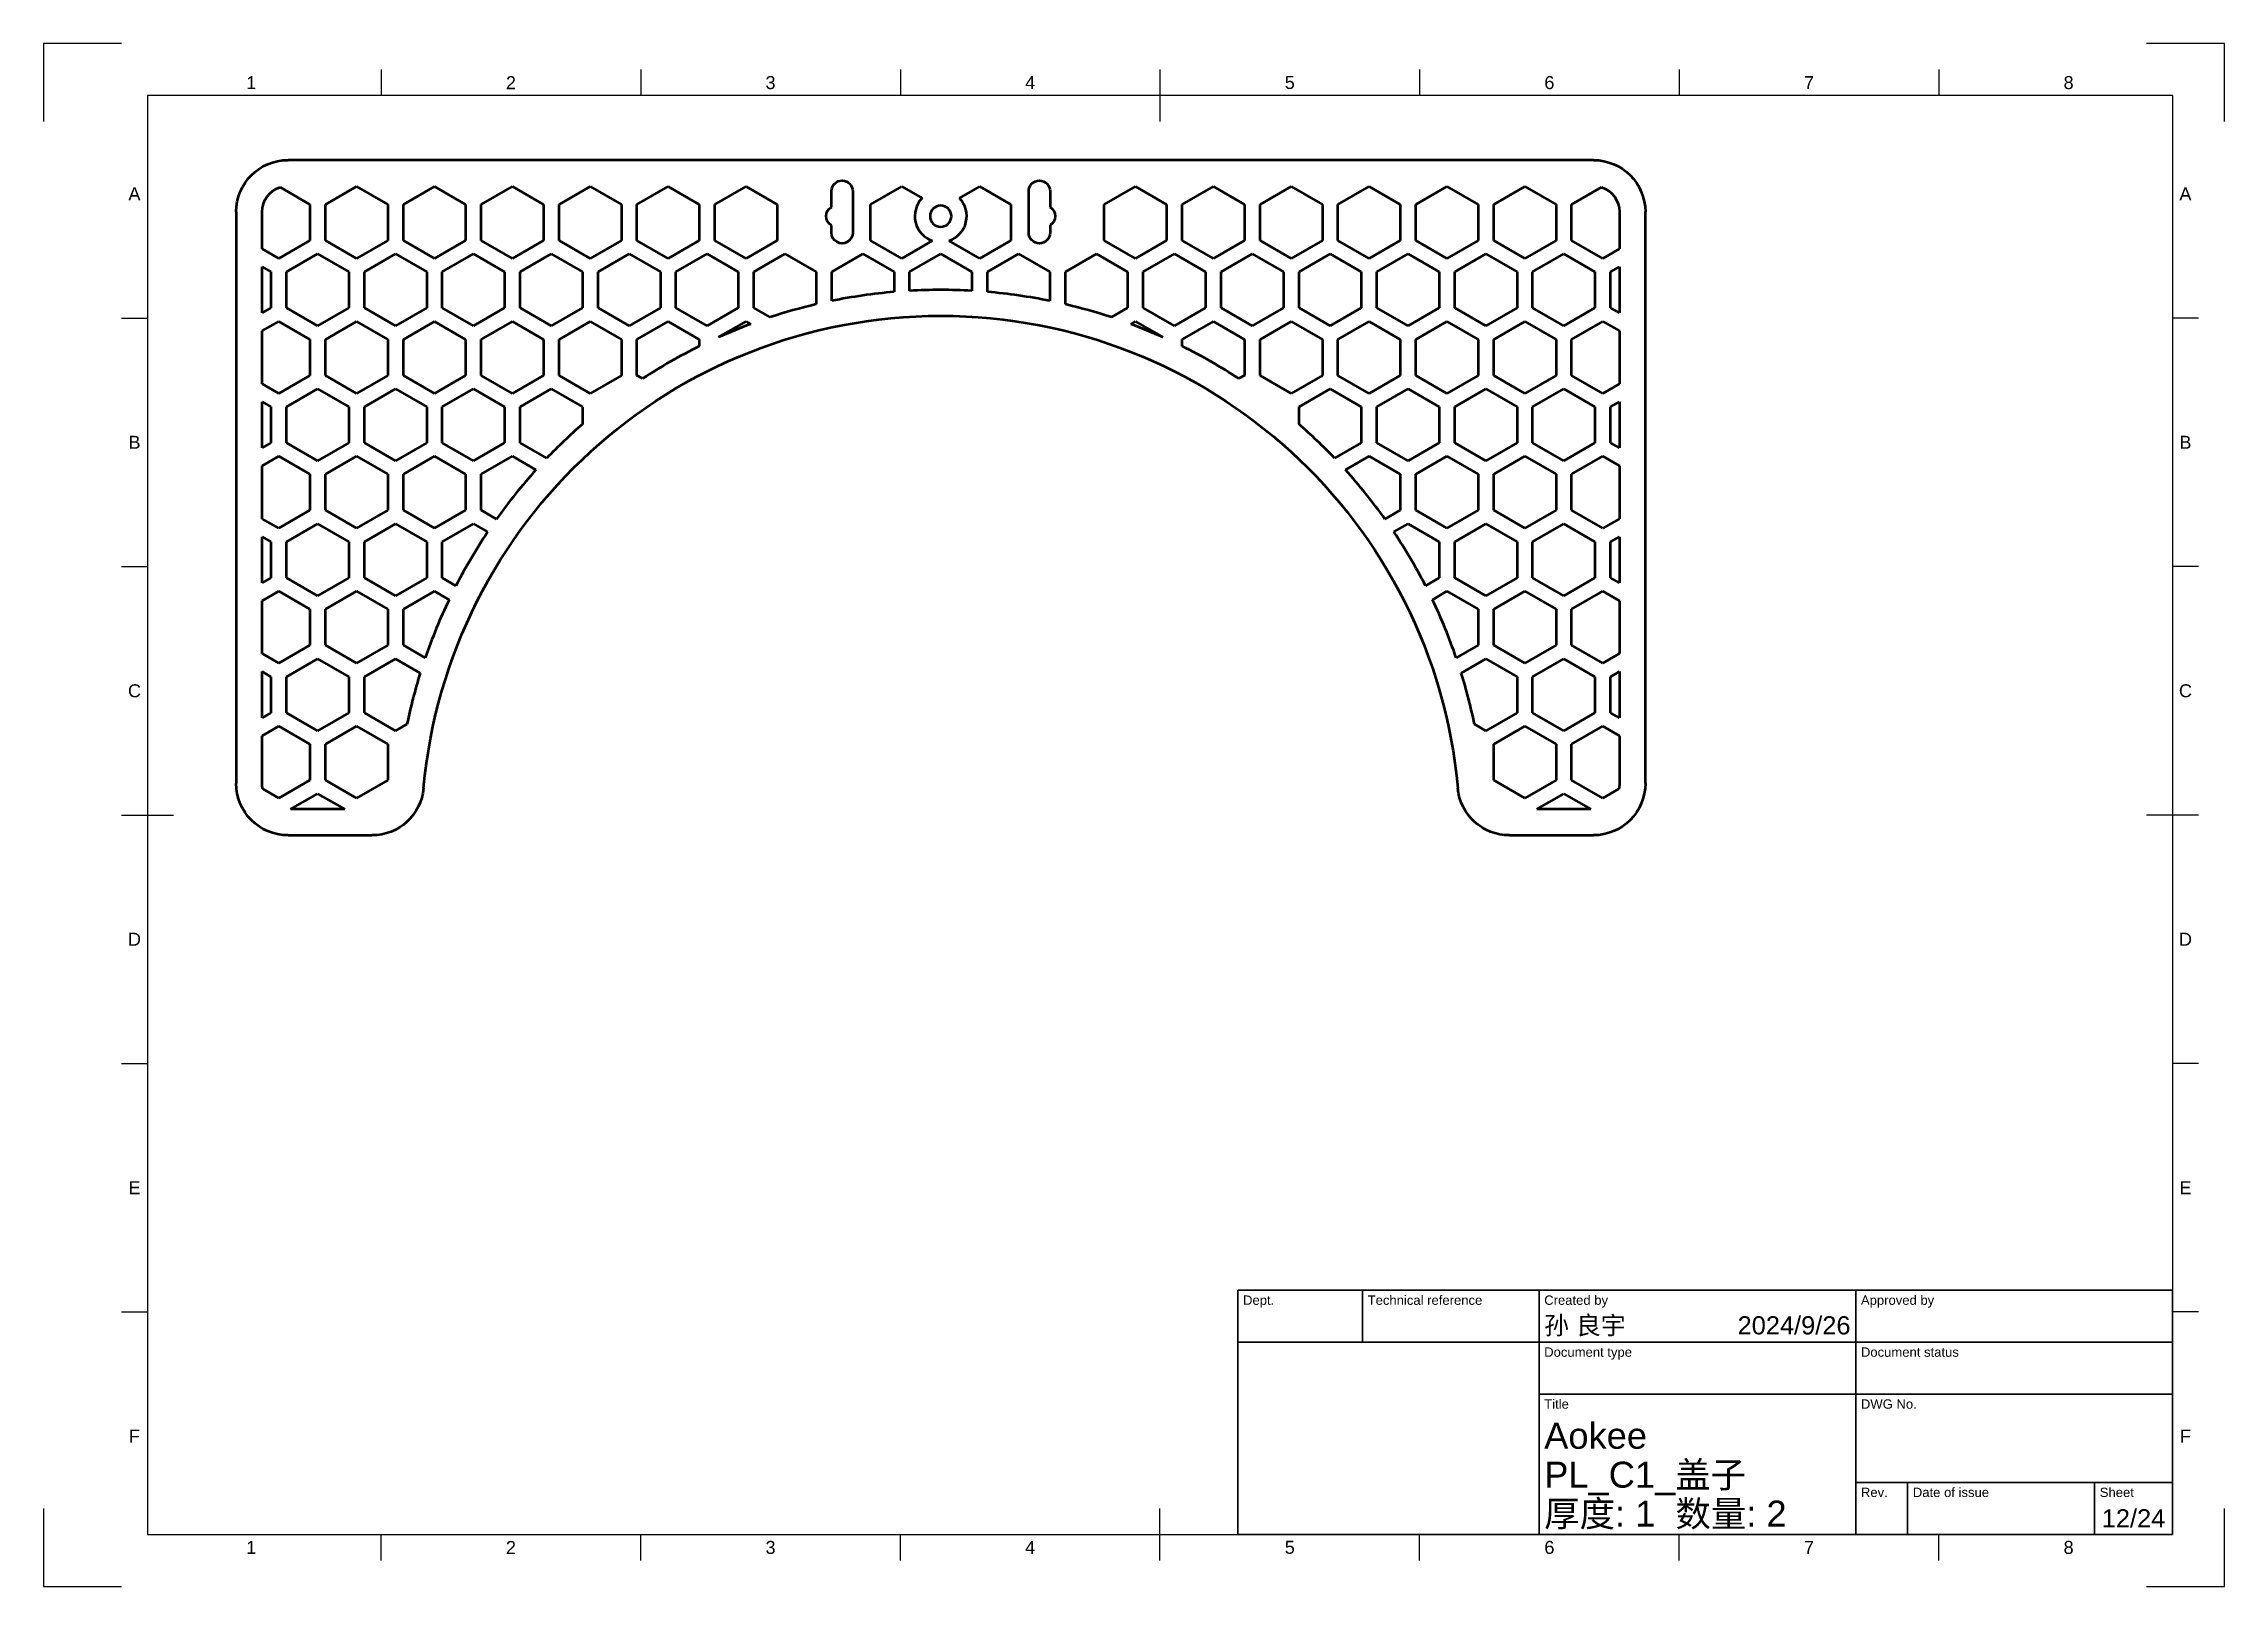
# Model space of a CAD drawing. Header units: millimetres. Extents: x 0 to 420, y 0 to 297.
import ezdxf
from ezdxf.enums import TextEntityAlignment as Align

# ---------------------------------------------------------------- set-up
doc = ezdxf.new("R2010")
doc.units = ezdxf.units.MM
doc.header["$LTSCALE"] = 0.75
for name, color, linetype, lineweight in [('BORDER', 7, 'Continuous', 25), ('TITLEBLOCK', 7, 'Continuous', 35), ('Visible', 7, 'Continuous', 50)]:
    doc.layers.add(name, color=color, linetype=linetype, lineweight=lineweight)
doc.styles.add('FusionTitle', font='arial.ttf')

# ---------------------------------------------------------------- blocks, each defined once
blk = doc.blocks.new('ISO_A3_SHEET')
at = {"layer": 'BORDER'}
for p, q in [((65, 292), (65, 287)), ((115, 292), (115, 287)), ((165, 292), (165, 287)), ((215, 292), (215, 282)), ((265, 292), (265, 287)), ((315, 292), (315, 287)), ((365, 292), (365, 287)), ((410, 287), (20, 287)), ((20, 287), (20, 10)), ((410, 287), (410, 10)), ((15, 244.16666), (20, 244.16666)), ((415, 244.16666), (410, 244.16666)), ((15, 196.33333), (20, 196.33333)), ((415, 196.33333), (410, 196.33333)), ((15, 148.5), (25, 148.5)), ((415, 148.5), (405, 148.5)), ((15, 100.66667), (20, 100.66667)), ((415, 100.66667), (410, 100.66667)), ((15, 52.83334), (20, 52.83334)), ((415, 52.83334), (410, 52.83334)), ((215, 5), (215, 15)), ((20, 10), (410, 10)), ((65, 5), (65, 10)), ((115, 5), (115, 10)), ((165, 5), (165, 10)), ((265, 5), (265, 10)), ((315, 5), (315, 10)), ((365, 5), (365, 10))]:
    blk.add_line(p, q, dxfattribs=at)
at = {"layer": 'Defpoints'}
for p, q in [((15, 297), (0, 297)), ((0, 297), (0, 282)), ((420, 297), (405, 297)), ((420, 282), (420, 297)), ((0, 15), (0, 0)), ((420, 0), (420, 15)), ((0, 0), (15, 0)), ((405, 0), (420, 0))]:
    blk.add_line(p, q, dxfattribs=at)
at = {"layer": 'BORDER', "style": 'FusionTitle'}
for s, p in [('1', (40, 289.5)), ('2', (90, 289.5)), ('3', (140, 289.5)), ('4', (190, 289.5)), ('5', (240, 289.5)), ('6', (290, 289.5)), ('7', (340, 289.5)), ('8', (390, 289.5)), ('A', (17.5, 268.08333)), ('A', (412.5, 268.08333)), ('B', (17.5, 220.25)), ('B', (412.5, 220.25)), ('C', (17.5, 172.41667)), ('C', (412.5, 172.41667)), ('D', (17.5, 124.58334)), ('D', (412.5, 124.58334)), ('E', (17.5, 76.75001)), ('E', (412.5, 76.75001)), ('F', (17.5, 28.91668)), ('F', (412.5, 28.91668)), ('1', (40, 7.5)), ('2', (90, 7.5)), ('3', (140, 7.5)), ('4', (190, 7.5)), ('5', (240, 7.5)), ('6', (290, 7.5)), ('7', (340, 7.5)), ('8', (390, 7.5))]:
    blk.add_text(s, height=2.5, dxfattribs=at).set_placement(p, align=Align.MIDDLE)
blk = doc.blocks.new('ISO_TITLEBLOCK')
at = {"layer": 'TITLEBLOCK'}
for p, q in [((0, 47), (-180, 47)), ((-180, 47), (-180, 0)), ((-156, 37), (-156, 47)), ((-122, 0), (-122, 47)), ((-61, 0), (-61, 47)), ((0, 0), (0, 47)), ((-180, 37), (0, 37)), ((-122, 27), (0, 27)), ((-61, 10), (0, 10)), ((-51, 0), (-51, 10)), ((-15, 0), (-15, 10)), ((-180, 0), (0, 0))]:
    blk.add_line(p, q, dxfattribs=at)
at = {"layer": 'TITLEBLOCK', "style": 'FusionTitle'}
for s, p in [('Dept.', (-179, 46)), ('Technical reference', (-155, 46)), ('Created by', (-121, 46)), ('Approved by', (-60, 46)), ('Document type', (-121, 36)), ('Document status', (-60, 36)), ('Title', (-121, 26)), ('DWG No.', (-60, 26)), ('Rev.', (-60, 9)), ('Date of issue', (-50, 9)), ('Sheet', (-14, 9))]:
    blk.add_text(s, height=1.8, dxfattribs=at).set_placement(p, align=Align.TOP_LEFT)
for tag, height, p in [('DEPT', 3.5, (-179, 42)), ('TECHNICAL_REFERENCE', 3.5, (-155, 42)), ('CREATED_BY', 3.5, (-121, 42)), ('APPROVED_BY', 3.5, (-60, 42)), ('DOCUMENT_TYPE', 3.5, (-121, 32)), ('DOCUMENT_STATUS', 3.5, (-60, 32)), ('TITLE_1', 5, (-121, 21.5)), ('TITLE_2', 5, (-121, 14)), ('TITLE_3', 5, (-121, 6.5)), ('DATE_OF_ISSUE', 3.5, (-50, 5))]:
    blk.add_attdef(tag, text='', height=height, dxfattribs=at).set_placement(p, align=Align.TOP_LEFT)
for tag, p in [('CREATED_DATE', (-62, 42)), ('APPROVED_DATE', (-0.99, 42))]:
    blk.add_attdef(tag, text='', height=3.5, dxfattribs=at).set_placement(p, align=Align.TOP_RIGHT)
for tag, height, p in [('DRAWING_NUMBER', 5, (-30.5, 19.75)), ('REV', 3.5, (-56, 4.85)), ('SHEET', 3.5, (-7.5, 4.85))]:
    blk.add_attdef(tag, text='', height=height, dxfattribs=at).set_placement(p, align=Align.TOP_CENTER)

msp = doc.modelspace()

# ---------------------------------------------------------------- linework, layer by layer
at = {"layer": 'Visible'}
for p, q in [((298.479111, 274.59467), (47.079111, 274.59467)), ((45.55194, 269.355736), (51.279111, 266.049152)), ((54.279111, 266.049152), (60.279111, 269.513254)), ((60.279111, 269.513254), (66.279111, 266.049152)), ((69.279111, 266.049152), (75.279111, 269.513254)), ((75.279111, 269.513254), (81.279111, 266.049152)), ((84.279111, 266.049152), (90.279111, 269.513254)), ((90.279111, 269.513254), (96.279111, 266.049152)), ((99.279111, 266.049152), (105.279111, 269.513254)), ((105.279111, 269.513254), (111.279111, 266.049152)), ((114.279111, 266.049152), (120.279111, 269.513254)), ((120.279111, 269.513254), (126.279111, 266.049152)), ((129.279111, 266.049152), (135.279111, 269.513254)), ((135.279111, 269.513254), (141.279111, 266.049152)), ((159.279111, 266.049152), (165.279111, 269.513254)), ((165.279111, 269.513254), (169.185656, 267.257809)), ((176.372566, 267.257809), (180.279111, 269.513254)), ((180.279111, 269.513254), (186.279111, 266.049152)), ((204.279111, 266.049152), (210.279111, 269.513254)), ((210.279111, 269.513254), (216.279111, 266.049152)), ((219.279111, 266.049152), (225.279111, 269.513254)), ((225.279111, 269.513254), (231.279111, 266.049152)), ((234.279111, 266.049152), (240.279111, 269.513254)), ((240.279111, 269.513254), (246.279111, 266.049152)), ((249.279111, 266.049152), (255.279111, 269.513254)), ((255.279111, 269.513254), (261.279111, 266.049152)), ((264.279111, 266.049152), (270.279111, 269.513254)), ((270.279111, 269.513254), (276.279111, 266.049152)), ((279.279111, 266.049152), (285.279111, 269.513254)), ((285.279111, 269.513254), (291.279111, 266.049152)), ((294.279111, 266.049152), (300.006281, 269.355736)), ((51.279111, 266.049152), (51.279111, 259.120949)), ((54.279111, 259.120949), (54.279111, 266.049152)), ((66.279111, 266.049152), (66.279111, 259.120949)), ((69.279111, 259.120949), (69.279111, 266.049152)), ((81.279111, 266.049152), (81.279111, 259.120949)), ((84.279111, 259.120949), (84.279111, 266.049152)), ((96.279111, 266.049152), (96.279111, 259.120949)), ((99.279111, 259.120949), (99.279111, 266.049152)), ((111.279111, 266.049152), (111.279111, 259.120949)), ((114.279111, 259.120949), (114.279111, 266.049152)), ((126.279111, 266.049152), (126.279111, 259.120949)), ((129.279111, 259.120949), (129.279111, 266.049152)), ((141.279111, 266.049152), (141.279111, 259.120949)), ((151.734089, 265.544803), (151.737234, 268.671406)), ((155.829111, 268.59467), (155.829111, 260.59467)), ((159.279111, 259.120949), (159.279111, 266.049152)), ((186.279111, 266.049152), (186.279111, 259.120949)), ((189.729111, 260.59467), (189.729111, 268.59467)), ((193.829111, 268.59467), (193.829111, 265.541844)), ((204.279111, 259.120949), (204.279111, 266.049152)), ((216.279111, 266.049152), (216.279111, 259.120949)), ((219.279111, 259.120949), (219.279111, 266.049152)), ((231.279111, 266.049152), (231.279111, 259.120949)), ((234.279111, 259.120949), (234.279111, 266.049152)), ((246.279111, 266.049152), (246.279111, 259.120949)), ((249.279111, 259.120949), (249.279111, 266.049152)), ((261.279111, 266.049152), (261.279111, 259.120949)), ((264.279111, 259.120949), (264.279111, 266.049152)), ((276.279111, 266.049152), (276.279111, 259.120949)), ((279.279111, 259.120949), (279.279111, 266.049152)), ((291.279111, 266.049152), (291.279111, 259.120949)), ((294.279111, 259.120949), (294.279111, 266.049152)), ((37.079111, 264.59467), (37.079111, 154.59467)), ((42.079111, 257.504368), (42.079111, 264.59467)), ((151.729112, 260.596732), (151.730543, 262.019625)), ((193.829111, 262.020478), (193.829111, 260.59467)), ((303.479111, 264.59467), (303.479111, 257.504368)), ((308.479111, 154.59467), (308.479111, 264.59467)), ((45.279111, 255.656847), (42.079111, 257.504368)), ((51.279111, 259.120949), (45.279111, 255.656847)), ((46.779111, 253.058771), (52.779111, 256.522873)), ((52.779111, 256.522873), (58.779111, 253.058771)), ((60.279111, 255.656847), (54.279111, 259.120949)), ((66.279111, 259.120949), (60.279111, 255.656847)), ((61.779111, 253.058771), (67.779111, 256.522873)), ((67.779111, 256.522873), (73.779111, 253.058771)), ((75.279111, 255.656847), (69.279111, 259.120949)), ((81.279111, 259.120949), (75.279111, 255.656847)), ((76.779111, 253.058771), (82.779111, 256.522873)), ((82.779111, 256.522873), (88.779111, 253.058771)), ((90.279111, 255.656847), (84.279111, 259.120949)), ((96.279111, 259.120949), (90.279111, 255.656847)), ((91.779111, 253.058771), (97.779111, 256.522873)), ((97.779111, 256.522873), (103.779111, 253.058771)), ((105.279111, 255.656847), (99.279111, 259.120949)), ((111.279111, 259.120949), (105.279111, 255.656847)), ((106.779111, 253.058771), (112.779111, 256.522873)), ((112.779111, 256.522873), (118.779111, 253.058771)), ((120.279111, 255.656847), (114.279111, 259.120949)), ((126.279111, 259.120949), (120.279111, 255.656847)), ((121.779111, 253.058771), (127.779111, 256.522873)), ((127.779111, 256.522873), (133.779111, 253.058771)), ((135.279111, 255.656847), (129.279111, 259.120949)), ((141.279111, 259.120949), (135.279111, 255.656847)), ((136.779111, 253.058771), (142.779111, 256.522873)), ((142.779111, 256.522873), (148.779111, 253.058771)), ((151.779111, 253.058771), (157.779111, 256.522873)), ((157.779111, 256.522873), (163.779111, 253.058771)), ((165.279111, 255.656847), (159.279111, 259.120949)), ((171.158251, 259.05117), (165.279111, 255.656847)), ((166.779111, 253.058771), (172.779111, 256.522873)), ((172.779111, 256.522873), (178.779111, 253.058771)), ((180.279111, 255.656847), (174.399971, 259.05117)), ((186.279111, 259.120949), (180.279111, 255.656847)), ((181.779111, 253.058771), (187.779111, 256.522873)), ((187.779111, 256.522873), (193.779111, 253.058771)), ((196.779111, 253.058771), (202.779111, 256.522873)), ((202.779111, 256.522873), (208.779111, 253.058771)), ((210.279111, 255.656847), (204.279111, 259.120949)), ((216.279111, 259.120949), (210.279111, 255.656847)), ((211.779111, 253.058771), (217.779111, 256.522873)), ((217.779111, 256.522873), (223.779111, 253.058771)), ((225.279111, 255.656847), (219.279111, 259.120949)), ((231.279111, 259.120949), (225.279111, 255.656847)), ((226.779111, 253.058771), (232.779111, 256.522873)), ((232.779111, 256.522873), (238.779111, 253.058771)), ((240.279111, 255.656847), (234.279111, 259.120949)), ((246.279111, 259.120949), (240.279111, 255.656847)), ((241.779111, 253.058771), (247.779111, 256.522873)), ((247.779111, 256.522873), (253.779111, 253.058771)), ((255.279111, 255.656847), (249.279111, 259.120949)), ((261.279111, 259.120949), (255.279111, 255.656847)), ((256.779111, 253.058771), (262.779111, 256.522873)), ((262.779111, 256.522873), (268.779111, 253.058771)), ((270.279111, 255.656847), (264.279111, 259.120949)), ((276.279111, 259.120949), (270.279111, 255.656847)), ((271.779111, 253.058771), (277.779111, 256.522873)), ((277.779111, 256.522873), (283.779111, 253.058771)), ((285.279111, 255.656847), (279.279111, 259.120949)), ((291.279111, 259.120949), (285.279111, 255.656847)), ((286.779111, 253.058771), (292.779111, 256.522873)), ((292.779111, 256.522873), (298.779111, 253.058771)), ((300.279111, 255.656847), (294.279111, 259.120949)), ((303.479111, 257.504368), (300.279111, 255.656847)), ((42.079111, 245.149072), (42.079111, 254.040267)), ((42.079111, 254.040267), (43.779111, 253.058771)), ((43.779111, 253.058771), (43.779111, 246.130568)), ((46.779111, 246.130568), (46.779111, 253.058771)), ((58.779111, 253.058771), (58.779111, 246.130568)), ((61.779111, 246.130568), (61.779111, 253.058771)), ((73.779111, 253.058771), (73.779111, 246.130568)), ((76.779111, 246.130568), (76.779111, 253.058771)), ((88.779111, 253.058771), (88.779111, 246.130568)), ((91.779111, 246.130568), (91.779111, 253.058771)), ((103.779111, 253.058771), (103.779111, 246.130568)), ((106.779111, 246.130568), (106.779111, 253.058771)), ((118.779111, 253.058771), (118.779111, 246.130568)), ((121.779111, 246.130568), (121.779111, 253.058771)), ((133.779111, 253.058771), (133.779111, 246.130568)), ((136.779111, 246.130568), (136.779111, 253.058771)), ((148.779111, 253.058771), (148.779111, 246.81502)), ((151.779111, 247.473239), (151.779111, 253.058771)), ((163.779111, 253.058771), (163.779111, 249.208244)), ((166.779111, 249.423101), (166.779111, 253.058771)), ((178.779111, 253.058771), (178.779111, 249.423101)), ((181.779111, 249.208244), (181.779111, 253.058771)), ((193.779111, 253.058771), (193.779111, 247.473239)), ((196.779111, 246.81502), (196.779111, 253.058771)), ((208.779111, 253.058771), (208.779111, 246.130568)), ((211.779111, 246.130568), (211.779111, 253.058771)), ((223.779111, 253.058771), (223.779111, 246.130568)), ((226.779111, 246.130568), (226.779111, 253.058771)), ((238.779111, 253.058771), (238.779111, 246.130568)), ((241.779111, 246.130568), (241.779111, 253.058771)), ((253.779111, 253.058771), (253.779111, 246.130568)), ((256.779111, 246.130568), (256.779111, 253.058771)), ((268.779111, 253.058771), (268.779111, 246.130568)), ((271.779111, 246.130568), (271.779111, 253.058771)), ((283.779111, 253.058771), (283.779111, 246.130568)), ((286.779111, 246.130568), (286.779111, 253.058771)), ((298.779111, 253.058771), (298.779111, 246.130568)), ((301.779111, 253.058771), (303.479111, 254.040267)), ((301.779111, 246.130568), (301.779111, 253.058771)), ((303.479111, 254.040267), (303.479111, 245.149072)), ((43.779111, 246.130568), (42.079111, 245.149072)), ((52.779111, 242.666466), (46.779111, 246.130568)), ((58.779111, 246.130568), (52.779111, 242.666466)), ((67.779111, 242.666466), (61.779111, 246.130568)), ((73.779111, 246.130568), (67.779111, 242.666466)), ((82.779111, 242.666466), (76.779111, 246.130568)), ((88.779111, 246.130568), (82.779111, 242.666466)), ((97.779111, 242.666466), (91.779111, 246.130568)), ((103.779111, 246.130568), (97.779111, 242.666466)), ((112.779111, 242.666466), (106.779111, 246.130568)), ((118.779111, 246.130568), (112.779111, 242.666466)), ((127.779111, 242.666466), (121.779111, 246.130568)), ((133.779111, 246.130568), (127.779111, 242.666466)), ((139.916125, 244.319412), (136.779111, 246.130568)), ((208.779111, 246.130568), (205.642096, 244.319412)), ((217.779111, 242.666466), (211.779111, 246.130568)), ((223.779111, 246.130568), (217.779111, 242.666466)), ((232.779111, 242.666466), (226.779111, 246.130568)), ((238.779111, 246.130568), (232.779111, 242.666466)), ((247.779111, 242.666466), (241.779111, 246.130568)), ((253.779111, 246.130568), (247.779111, 242.666466)), ((262.779111, 242.666466), (256.779111, 246.130568)), ((268.779111, 246.130568), (262.779111, 242.666466)), ((277.779111, 242.666466), (271.779111, 246.130568)), ((283.779111, 246.130568), (277.779111, 242.666466)), ((292.779111, 242.666466), (286.779111, 246.130568)), ((298.779111, 246.130568), (292.779111, 242.666466)), ((303.479111, 245.149072), (301.779111, 246.130568)), ((42.079111, 241.684971), (45.279111, 243.532492)), ((42.079111, 231.523606), (42.079111, 241.684971)), ((45.279111, 243.532492), (51.279111, 240.06839)), ((51.279111, 240.06839), (51.279111, 233.140187)), ((54.279111, 240.06839), (60.279111, 243.532492)), ((54.279111, 233.140187), (54.279111, 240.06839)), ((60.279111, 243.532492), (66.279111, 240.06839)), ((66.279111, 240.06839), (66.279111, 233.140187)), ((69.279111, 240.06839), (75.279111, 243.532492)), ((69.279111, 233.140187), (69.279111, 240.06839)), ((75.279111, 243.532492), (81.279111, 240.06839)), ((81.279111, 240.06839), (81.279111, 233.140187)), ((84.279111, 240.06839), (90.279111, 243.532492)), ((84.279111, 233.140187), (84.279111, 240.06839)), ((90.279111, 243.532492), (96.279111, 240.06839)), ((96.279111, 240.06839), (96.279111, 233.140187)), ((99.279111, 240.06839), (105.279111, 243.532492)), ((99.279111, 233.140187), (99.279111, 240.06839)), ((105.279111, 243.532492), (111.279111, 240.06839)), ((111.279111, 240.06839), (111.279111, 233.140187)), ((114.279111, 240.06839), (120.279111, 243.532492)), ((114.279111, 233.140187), (114.279111, 240.06839)), ((120.279111, 243.532492), (126.279111, 240.06839)), ((126.279111, 240.06839), (126.279111, 238.736849)), ((130.002771, 240.486196), (135.279111, 243.532492)), ((135.279111, 243.532492), (136.182876, 243.010703)), ((209.375346, 243.010703), (210.279111, 243.532492)), ((210.279111, 243.532492), (215.55545, 240.486196)), ((219.279111, 240.06839), (225.279111, 243.532492)), ((219.279111, 238.736849), (219.279111, 240.06839)), ((225.279111, 243.532492), (231.279111, 240.06839)), ((231.279111, 240.06839), (231.279111, 233.140187)), ((234.279111, 240.06839), (240.279111, 243.532492)), ((234.279111, 233.140187), (234.279111, 240.06839)), ((240.279111, 243.532492), (246.279111, 240.06839)), ((246.279111, 240.06839), (246.279111, 233.140187)), ((249.279111, 240.06839), (255.279111, 243.532492)), ((249.279111, 233.140187), (249.279111, 240.06839)), ((255.279111, 243.532492), (261.279111, 240.06839)), ((261.279111, 240.06839), (261.279111, 233.140187)), ((264.279111, 240.06839), (270.279111, 243.532492)), ((264.279111, 233.140187), (264.279111, 240.06839)), ((270.279111, 243.532492), (276.279111, 240.06839)), ((276.279111, 240.06839), (276.279111, 233.140187)), ((279.279111, 240.06839), (285.279111, 243.532492)), ((279.279111, 233.140187), (279.279111, 240.06839)), ((285.279111, 243.532492), (291.279111, 240.06839)), ((291.279111, 240.06839), (291.279111, 233.140187)), ((294.279111, 240.06839), (300.279111, 243.532492)), ((294.279111, 233.140187), (294.279111, 240.06839)), ((300.279111, 243.532492), (303.479111, 241.684971)), ((303.479111, 241.684971), (303.479111, 231.523606)), ((45.279111, 229.676085), (42.079111, 231.523606)), ((51.279111, 233.140187), (45.279111, 229.676085)), ((60.279111, 229.676085), (54.279111, 233.140187)), ((66.279111, 233.140187), (60.279111, 229.676085)), ((75.279111, 229.676085), (69.279111, 233.140187)), ((81.279111, 233.140187), (75.279111, 229.676085)), ((90.279111, 229.676085), (84.279111, 233.140187)), ((96.279111, 233.140187), (90.279111, 229.676085)), ((105.279111, 229.676085), (99.279111, 233.140187)), ((111.279111, 233.140187), (105.279111, 229.676085)), ((115.369884, 232.510429), (114.279111, 233.140187)), ((231.279111, 233.140187), (230.188337, 232.510429)), ((240.279111, 229.676085), (234.279111, 233.140187)), ((246.279111, 233.140187), (240.279111, 229.676085)), ((255.279111, 229.676085), (249.279111, 233.140187)), ((261.279111, 233.140187), (255.279111, 229.676085)), ((270.279111, 229.676085), (264.279111, 233.140187)), ((276.279111, 233.140187), (270.279111, 229.676085)), ((285.279111, 229.676085), (279.279111, 233.140187)), ((291.279111, 233.140187), (285.279111, 229.676085)), ((300.279111, 229.676085), (294.279111, 233.140187)), ((303.479111, 231.523606), (300.279111, 229.676085)), ((42.079111, 219.16831), (42.079111, 228.059505)), ((42.079111, 228.059505), (43.779111, 227.078009)), ((43.779111, 227.078009), (43.779111, 220.149806)), ((46.779111, 227.078009), (52.779111, 230.542111)), ((46.779111, 220.149806), (46.779111, 227.078009)), ((52.779111, 230.542111), (58.779111, 227.078009)), ((58.779111, 227.078009), (58.779111, 220.149806)), ((61.779111, 227.078009), (67.779111, 230.542111)), ((61.779111, 220.149806), (61.779111, 227.078009)), ((67.779111, 230.542111), (73.779111, 227.078009)), ((73.779111, 227.078009), (73.779111, 220.149806)), ((76.779111, 227.078009), (82.779111, 230.542111)), ((76.779111, 220.149806), (76.779111, 227.078009)), ((82.779111, 230.542111), (88.779111, 227.078009)), ((88.779111, 227.078009), (88.779111, 220.149806)), ((91.779111, 227.078009), (97.779111, 230.542111)), ((91.779111, 220.149806), (91.779111, 227.078009)), ((97.779111, 230.542111), (103.779111, 227.078009)), ((103.779111, 227.078009), (103.779111, 223.740105)), ((241.779111, 227.078009), (247.779111, 230.542111)), ((241.779111, 223.740105), (241.779111, 227.078009)), ((247.779111, 230.542111), (253.779111, 227.078009)), ((253.779111, 227.078009), (253.779111, 220.149806)), ((256.779111, 227.078009), (262.779111, 230.542111)), ((256.779111, 220.149806), (256.779111, 227.078009)), ((262.779111, 230.542111), (268.779111, 227.078009)), ((268.779111, 227.078009), (268.779111, 220.149806)), ((271.779111, 227.078009), (277.779111, 230.542111)), ((271.779111, 220.149806), (271.779111, 227.078009)), ((277.779111, 230.542111), (283.779111, 227.078009)), ((283.779111, 227.078009), (283.779111, 220.149806)), ((286.779111, 227.078009), (292.779111, 230.542111)), ((286.779111, 220.149806), (286.779111, 227.078009)), ((292.779111, 230.542111), (298.779111, 227.078009)), ((298.779111, 227.078009), (298.779111, 220.149806)), ((301.779111, 227.078009), (303.479111, 228.059505)), ((301.779111, 220.149806), (301.779111, 227.078009)), ((303.479111, 228.059505), (303.479111, 219.16831)), ((43.779111, 220.149806), (42.079111, 219.16831)), ((52.779111, 216.685704), (46.779111, 220.149806)), ((58.779111, 220.149806), (52.779111, 216.685704)), ((67.779111, 216.685704), (61.779111, 220.149806)), ((73.779111, 220.149806), (67.779111, 216.685704)), ((82.779111, 216.685704), (76.779111, 220.149806)), ((88.779111, 220.149806), (82.779111, 216.685704)), ((96.913561, 217.185429), (91.779111, 220.149806)), ((253.779111, 220.149806), (248.64466, 217.185429)), ((262.779111, 216.685704), (256.779111, 220.149806)), ((268.779111, 220.149806), (262.779111, 216.685704)), ((277.779111, 216.685704), (271.779111, 220.149806)), ((283.779111, 220.149806), (277.779111, 216.685704)), ((292.779111, 216.685704), (286.779111, 220.149806)), ((298.779111, 220.149806), (292.779111, 216.685704)), ((303.479111, 219.16831), (301.779111, 220.149806)), ((42.079111, 215.704209), (45.279111, 217.55173)), ((42.079111, 205.542844), (42.079111, 215.704209)), ((45.279111, 217.55173), (51.279111, 214.087628)), ((54.279111, 214.087628), (60.279111, 217.55173)), ((60.279111, 217.55173), (66.279111, 214.087628)), ((69.279111, 214.087628), (75.279111, 217.55173)), ((75.279111, 217.55173), (81.279111, 214.087628)), ((84.279111, 214.087628), (90.279111, 217.55173)), ((90.279111, 217.55173), (94.818685, 214.930805)), ((250.739537, 214.930805), (255.279111, 217.55173)), ((255.279111, 217.55173), (261.279111, 214.087628)), ((264.279111, 214.087628), (270.279111, 217.55173)), ((270.279111, 217.55173), (276.279111, 214.087628)), ((279.279111, 214.087628), (285.279111, 217.55173)), ((285.279111, 217.55173), (291.279111, 214.087628)), ((294.279111, 214.087628), (300.279111, 217.55173)), ((300.279111, 217.55173), (303.479111, 215.704209)), ((303.479111, 215.704209), (303.479111, 205.542844)), ((51.279111, 214.087628), (51.279111, 207.159425)), ((54.279111, 207.159425), (54.279111, 214.087628)), ((66.279111, 214.087628), (66.279111, 207.159425)), ((69.279111, 207.159425), (69.279111, 214.087628)), ((81.279111, 214.087628), (81.279111, 207.159425)), ((84.279111, 207.159425), (84.279111, 214.087628)), ((261.279111, 214.087628), (261.279111, 207.159425)), ((264.279111, 207.159425), (264.279111, 214.087628)), ((276.279111, 214.087628), (276.279111, 207.159425)), ((279.279111, 207.159425), (279.279111, 214.087628)), ((291.279111, 214.087628), (291.279111, 207.159425)), ((294.279111, 207.159425), (294.279111, 214.087628)), ((51.279111, 207.159425), (45.279111, 203.695323)), ((60.279111, 203.695323), (54.279111, 207.159425)), ((66.279111, 207.159425), (60.279111, 203.695323)), ((75.279111, 203.695323), (69.279111, 207.159425)), ((81.279111, 207.159425), (75.279111, 203.695323)), ((87.220549, 205.461184), (84.279111, 207.159425)), ((261.279111, 207.159425), (258.337672, 205.461184)), ((270.279111, 203.695323), (264.279111, 207.159425)), ((276.279111, 207.159425), (270.279111, 203.695323)), ((285.279111, 203.695323), (279.279111, 207.159425)), ((291.279111, 207.159425), (285.279111, 203.695323)), ((300.279111, 203.695323), (294.279111, 207.159425)), ((45.279111, 203.695323), (42.079111, 205.542844)), ((42.079111, 193.187548), (42.079111, 202.078742)), ((42.079111, 202.078742), (43.779111, 201.097247)), ((46.779111, 201.097247), (52.779111, 204.561349)), ((52.779111, 204.561349), (58.779111, 201.097247)), ((61.779111, 201.097247), (67.779111, 204.561349)), ((67.779111, 204.561349), (73.779111, 201.097247)), ((76.779111, 201.097247), (82.779111, 204.561349)), ((82.779111, 204.561349), (85.511197, 202.983978)), ((260.047024, 202.983978), (262.779111, 204.561349)), ((262.779111, 204.561349), (268.779111, 201.097247)), ((271.779111, 201.097247), (277.779111, 204.561349)), ((277.779111, 204.561349), (283.779111, 201.097247)), ((286.779111, 201.097247), (292.779111, 204.561349)), ((292.779111, 204.561349), (298.779111, 201.097247)), ((303.479111, 205.542844), (300.279111, 203.695323)), ((301.779111, 201.097247), (303.479111, 202.078742)), ((303.479111, 202.078742), (303.479111, 193.187548)), ((43.779111, 201.097247), (43.779111, 194.169044)), ((46.779111, 194.169044), (46.779111, 201.097247)), ((58.779111, 201.097247), (58.779111, 194.169044)), ((61.779111, 194.169044), (61.779111, 201.097247)), ((73.779111, 201.097247), (73.779111, 194.169044)), ((76.779111, 194.169044), (76.779111, 201.097247)), ((268.779111, 201.097247), (268.779111, 194.169044)), ((271.779111, 194.169044), (271.779111, 201.097247)), ((283.779111, 201.097247), (283.779111, 194.169044)), ((286.779111, 194.169044), (286.779111, 201.097247)), ((298.779111, 201.097247), (298.779111, 194.169044)), ((301.779111, 194.169044), (301.779111, 201.097247)), ((43.779111, 194.169044), (42.079111, 193.187548)), ((52.779111, 190.704942), (46.779111, 194.169044)), ((58.779111, 194.169044), (52.779111, 190.704942)), ((67.779111, 190.704942), (61.779111, 194.169044)), ((73.779111, 194.169044), (67.779111, 190.704942)), ((79.418732, 192.645057), (76.779111, 194.169044)), ((268.779111, 194.169044), (266.139489, 192.645057)), ((277.779111, 190.704942), (271.779111, 194.169044)), ((283.779111, 194.169044), (277.779111, 190.704942)), ((292.779111, 190.704942), (286.779111, 194.169044)), ((298.779111, 194.169044), (292.779111, 190.704942)), ((303.479111, 193.187548), (301.779111, 194.169044)), ((42.079111, 189.723447), (45.279111, 191.570967)), ((42.079111, 179.562082), (42.079111, 189.723447)), ((45.279111, 191.570967), (51.279111, 188.106866)), ((54.279111, 188.106866), (60.279111, 191.570967)), ((60.279111, 191.570967), (66.279111, 188.106866)), ((69.279111, 188.106866), (75.279111, 191.570967)), ((75.279111, 191.570967), (78.081567, 189.952968)), ((267.476654, 189.952968), (270.279111, 191.570967)), ((270.279111, 191.570967), (276.279111, 188.106866)), ((279.279111, 188.106866), (285.279111, 191.570967)), ((285.279111, 191.570967), (291.279111, 188.106866)), ((294.279111, 188.106866), (300.279111, 191.570967)), ((300.279111, 191.570967), (303.479111, 189.723447)), ((303.479111, 189.723447), (303.479111, 179.562082)), ((51.279111, 188.106866), (51.279111, 181.178663)), ((54.279111, 181.178663), (54.279111, 188.106866)), ((66.279111, 188.106866), (66.279111, 181.178663)), ((69.279111, 181.178663), (69.279111, 188.106866)), ((276.279111, 188.106866), (276.279111, 181.178663)), ((279.279111, 181.178663), (279.279111, 188.106866)), ((291.279111, 188.106866), (291.279111, 181.178663)), ((294.279111, 181.178663), (294.279111, 188.106866)), ((51.279111, 181.178663), (45.279111, 177.714561)), ((60.279111, 177.714561), (54.279111, 181.178663)), ((66.279111, 181.178663), (60.279111, 177.714561)), ((73.488923, 178.748126), (69.279111, 181.178663)), ((276.279111, 181.178663), (272.069298, 178.748126)), ((285.279111, 177.714561), (279.279111, 181.178663)), ((291.279111, 181.178663), (285.279111, 177.714561)), ((300.279111, 177.714561), (294.279111, 181.178663)), ((45.279111, 177.714561), (42.079111, 179.562082)), ((46.779111, 175.116485), (52.779111, 178.580586)), ((52.779111, 178.580586), (58.779111, 175.116485)), ((61.779111, 175.116485), (67.779111, 178.580586)), ((67.779111, 178.580586), (72.534263, 175.835198)), ((273.023958, 175.835198), (277.779111, 178.580586)), ((277.779111, 178.580586), (283.779111, 175.116485)), ((286.779111, 175.116485), (292.779111, 178.580586)), ((292.779111, 178.580586), (298.779111, 175.116485)), ((303.479111, 179.562082), (300.279111, 177.714561)), ((42.079111, 167.206786), (42.079111, 176.09798)), ((42.079111, 176.09798), (43.779111, 175.116485)), ((43.779111, 175.116485), (43.779111, 168.188282)), ((46.779111, 168.188282), (46.779111, 175.116485)), ((58.779111, 175.116485), (58.779111, 168.188282)), ((61.779111, 168.188282), (61.779111, 175.116485)), ((283.779111, 175.116485), (283.779111, 168.188282)), ((286.779111, 168.188282), (286.779111, 175.116485)), ((298.779111, 175.116485), (298.779111, 168.188282)), ((301.779111, 175.116485), (303.479111, 176.09798)), ((301.779111, 168.188282), (301.779111, 175.116485)), ((303.479111, 176.09798), (303.479111, 167.206786)), ((43.779111, 168.188282), (42.079111, 167.206786)), ((52.779111, 164.72418), (46.779111, 168.188282)), ((58.779111, 168.188282), (52.779111, 164.72418)), ((67.779111, 164.72418), (61.779111, 168.188282)), ((283.779111, 168.188282), (277.779111, 164.72418)), ((292.779111, 164.72418), (286.779111, 168.188282)), ((298.779111, 168.188282), (292.779111, 164.72418)), ((303.479111, 167.206786), (301.779111, 168.188282)), ((42.079111, 163.742685), (45.279111, 165.590205)), ((45.279111, 165.590205), (51.279111, 162.126104)), ((54.279111, 162.126104), (60.279111, 165.590205)), ((60.279111, 165.590205), (66.279111, 162.126104)), ((69.983458, 165.99686), (67.779111, 164.72418)), ((277.779111, 164.72418), (275.574763, 165.99686)), ((279.279111, 162.126104), (285.279111, 165.590205)), ((285.279111, 165.590205), (291.279111, 162.126104)), ((294.279111, 162.126104), (300.279111, 165.590205)), ((300.279111, 165.590205), (303.479111, 163.742685)), ((42.079111, 154.59467), (42.079111, 163.742685)), ((51.279111, 162.126104), (51.279111, 155.197901)), ((54.279111, 155.197901), (54.279111, 162.126104)), ((66.279111, 162.126104), (66.279111, 155.197901)), ((279.279111, 155.197901), (279.279111, 162.126104)), ((291.279111, 162.126104), (291.279111, 155.197901)), ((294.279111, 155.197901), (294.279111, 162.126104)), ((303.479111, 163.742685), (303.479111, 154.59467)), ((45.279111, 151.733799), (42.197524, 153.512954)), ((51.279111, 155.197901), (45.279111, 151.733799)), ((47.57403, 149.59467), (52.779111, 152.599824)), ((52.779111, 152.599824), (57.984191, 149.59467)), ((60.279111, 151.733799), (54.279111, 155.197901)), ((66.279111, 155.197901), (60.279111, 151.733799)), ((285.279111, 151.733799), (279.279111, 155.197901)), ((291.279111, 155.197901), (285.279111, 151.733799)), ((287.57403, 149.59467), (292.779111, 152.599824)), ((292.779111, 152.599824), (297.984191, 149.59467)), ((300.279111, 151.733799), (294.279111, 155.197901)), ((303.360698, 153.512954), (300.279111, 151.733799)), ((57.984191, 149.59467), (47.57403, 149.59467)), ((297.984191, 149.59467), (287.57403, 149.59467)), ((47.079111, 144.59467), (63.234599, 144.59467)), ((282.323622, 144.59467), (298.479111, 144.59467))]:
    msp.add_line(p, q, dxfattribs=at)
at = {"layer": 'Visible', "extrusion": (0, 0, -1)}
msp.add_circle((-172.779111, 263.781161), 2.05, dxfattribs=at)
for centre, radius, start, end in [((-47.079111, 264.59467), 10, 0, 90), ((-298.479111, 264.59467), 10, 90, 180), ((-47.079111, 264.59467), 5, 0, 72.215718), ((-153.779111, 268.59467), 2.05, 2.10493, 180), ((-191.779111, 268.59467), 2.05, 0, 180), ((-298.479111, 264.59467), 5, 107.784282, 180), ((-152.779109, 263.781161), 2.05, 300.763502, 59.351759), ((-192.779112, 263.781161), 2.05, 120.810098, 239.189902), ((-153.779111, 260.59467), 2.05, 180, 0.057631), ((-191.779111, 260.59467), 2.05, 180, 0), ((-172.779111, 144.59467), 100, 5.215909, 174.784091), ((-47.079111, 154.59467), 10, 270, 0), ((-47.079111, 154.59467), 5, 347.505663, 0), ((-63.234599, 154.59467), 10, 185.215909, 270), ((-282.323622, 154.59467), 10, 270, 354.784091), ((-298.479111, 154.59467), 10, 180, 270), ((-298.479111, 154.59467), 5, 180, 192.494337)]:
    msp.add_arc(centre, radius, start, end, dxfattribs=at)
at = {"layer": 'Visible'}
for centre, radius, start, end in [((152.779109, 263.781161), 5, 102.027144, 102.106119), ((172.779111, 263.781161), 5, 135.946514, 251.084582), ((172.779111, 263.781161), 5, 288.915418, 44.053486), ((172.779111, 144.59467), 105, 94.9171, 101.536959), ((172.779111, 144.59467), 105, 86.724171, 93.275829), ((172.779111, 144.59467), 105, 78.463041, 85.0829), ((172.779111, 144.59467), 105, 103.21298, 108.23896), ((172.779111, 144.59467), 105, 71.76104, 76.78702), ((172.779111, 144.59467), 105, 110.39777, 114.041217), ((172.779111, 144.59467), 105, 65.958783, 69.60223), ((172.779111, 144.59467), 105, 116.286321, 123.144644), ((172.779111, 144.59467), 105, 56.855356, 63.713679), ((172.779111, 144.59467), 105, 131.082333, 136.26368), ((172.779111, 144.59467), 105, 43.73632, 48.917667), ((172.779111, 144.59467), 105, 137.943125, 144.571884), ((172.779111, 144.59467), 105, 35.428116, 42.056875), ((172.779111, 144.59467), 105, 146.214269, 152.766187), ((172.779111, 144.59467), 105, 27.233813, 33.785731), ((172.779111, 144.59467), 105, 154.406477, 161.018005), ((172.779111, 144.59467), 105, 18.981995, 25.593523), ((172.779111, 144.59467), 105, 162.69076, 168.23896), ((172.779111, 144.59467), 105, 11.76104, 17.30924)]:
    msp.add_arc(centre, radius, start, end, dxfattribs=at)

# ---------------------------------------------------------------- block references
at = {"layer": 'BORDER'}
msp.add_blockref('ISO_A3_SHEET', (0, 0), dxfattribs=at)
at = {"layer": 'TITLEBLOCK'}
msp.add_blockref('ISO_TITLEBLOCK', (410, 10), dxfattribs=at).add_auto_attribs({'TITLE_3': '厚度: 1  数量: 2', 'CREATED_DATE': '2024/9/26', 'SHEET': '12/24', 'TITLE_2': 'PL_C1_盖子 ', 'TITLE_1': 'Aokee', 'CREATED_BY': '孙 良宇'})

doc.saveas('drawing.dxf')
